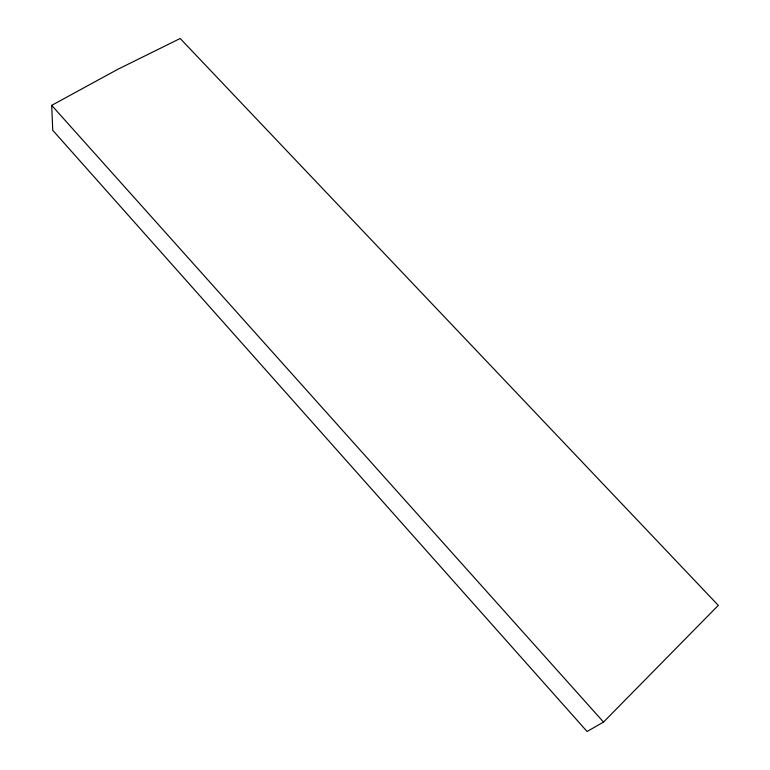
<?xml version="1.0" encoding="UTF-8"?>
<svg xmlns="http://www.w3.org/2000/svg" width="770" height="770" viewBox="0 0 770 770"><rect width="100%" height="100%" fill="white"/><g stroke="black" fill="none" stroke-linecap="round" stroke-linejoin="round"><path stroke-width="1.16" d="M603.536 722.068L718.304 605.374L180.18 38.5L117.772 69.329L51.696 105.346L52.745 130.303L587.087 731.5L603.536 722.068L51.696 105.346"/></g></svg>
